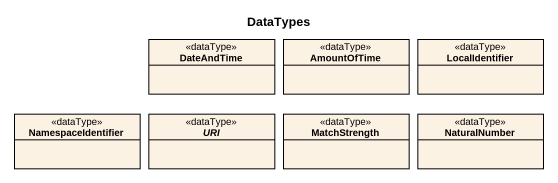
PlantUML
@startuml
title DataTypes
hide circle
hide empty members
class DateAndTime <<dataType>>
class AmountOfTime <<dataType>>
class LocalIdentifier <<dataType>>
class NamespaceIdentifier <<dataType>>
abstract class URI <<dataType>>
class MatchStrength <<dataType>>
class NaturalNumber <<dataType>>
@enduml
